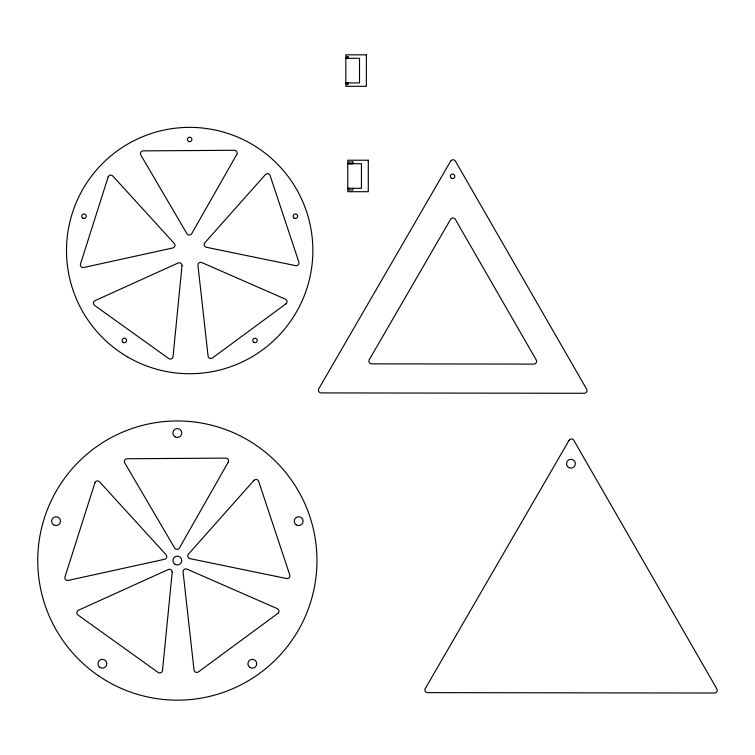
<?xml version="1.0" encoding="UTF-8"?>
<svg xmlns="http://www.w3.org/2000/svg" width="755" height="755" viewBox="0 0 755 755"><rect width="100%" height="100%" fill="white"/><g stroke="black" fill="none" stroke-linecap="round" stroke-linejoin="round"><path stroke-width="1.13" d="M345.818 58.295L359.512 58.295L359.512 82.927L345.818 82.927M347.762 163.684L361.447 163.684L361.447 188.316L347.762 188.316M352.868 188.193L352.868 190.052L348.97 190.052L348.97 188.193M347.989 82.805L347.989 84.664L347.026 84.664L347.026 82.805M182.002 265.76L173.046 356.596A2.737 2.737 0 0 1 168.724 358.55L94.545 305.379A2.737 2.737 0 0 1 95.007 300.66L178.152 263.004A2.737 2.737 0 0 1 182.002 265.76M172.197 572.262L162.504 670.534A2.737 2.737 0 0 1 158.182 672.488L77.925 614.966A2.737 2.737 0 0 1 78.397 610.248L168.346 569.506A2.737 2.737 0 0 1 172.197 572.262M108.135 177.019L80.492 263.995A2.737 2.737 0 0 0 83.682 267.506L172.838 247.951A2.737 2.737 0 0 0 174.273 243.44L112.769 176A2.737 2.737 0 0 0 108.135 177.019M94.894 482.813L64.987 576.914A2.737 2.737 0 0 0 68.176 580.425L164.637 559.276A2.737 2.737 0 0 0 166.072 554.755L99.528 481.794A2.737 2.737 0 0 0 94.894 482.813M236.815 154.379L191.685 233.71A2.737 2.737 0 0 1 186.947 233.739L140.807 154.992A2.737 2.737 0 0 1 143.148 150.868L234.418 150.283A2.737 2.737 0 0 1 236.815 154.379M228.218 462.202L179.397 548.036A2.737 2.737 0 0 1 174.65 548.064L124.735 462.862A2.737 2.737 0 0 1 127.076 458.747L225.821 458.115A2.737 2.737 0 0 1 228.218 462.202M450.659 161.098L318.761 388.797A2.737 2.737 0 0 0 321.13 392.911L584.276 393.28A2.737 2.737 0 0 0 586.654 389.174L455.397 161.098A2.737 2.737 0 0 0 450.659 161.098M450.575 219.327L369.233 359.757A2.737 2.737 0 0 0 371.602 363.863L533.889 364.089A2.737 2.737 0 0 0 536.258 359.984L455.312 219.327A2.737 2.737 0 0 0 450.575 219.327M569.072 440.307L425.291 688.522A2.737 2.737 0 0 0 427.66 692.637L714.513 693.033A2.737 2.737 0 0 0 716.882 688.938L573.809 440.316A2.737 2.737 0 0 0 569.072 440.307M265.458 174.547L204.822 242.761A2.737 2.737 0 0 0 206.313 247.262L295.715 265.666A2.737 2.737 0 0 0 298.867 262.117L270.101 175.5A2.737 2.737 0 0 0 265.458 174.547M254.01 480.322L188.41 554.132A2.737 2.737 0 0 0 189.901 558.624L286.617 578.538A2.737 2.737 0 0 0 289.769 574.999L258.654 481.284A2.737 2.737 0 0 0 254.01 480.322M285.909 303.85L212.419 357.974A2.737 2.737 0 0 1 208.069 356.067L197.952 265.364A2.737 2.737 0 0 1 201.774 262.551L285.381 299.14A2.737 2.737 0 0 1 285.909 303.85M277.878 613.381L198.367 671.931A2.737 2.737 0 0 1 194.026 670.034L183.078 571.894A2.737 2.737 0 0 1 186.891 569.091L277.359 608.672A2.737 2.737 0 0 1 277.878 613.381M366.354 54.832L345.818 54.832L345.818 86.306L366.354 86.306L366.354 54.832M347.989 56.597L347.026 56.597L347.026 58.456L347.989 58.456L347.989 56.597M368.289 160.22L347.762 160.22L347.762 191.704L368.289 191.704L368.289 160.22M352.868 161.985L348.97 161.985L348.97 163.844L352.868 163.844L352.868 161.985M175.151 564.381A4.417 4.417 0 0 0 181.776 560.559A4.417 4.417 0 0 0 175.151 556.737A4.417 4.417 0 0 0 175.151 564.381M296.281 524.876A4.417 4.417 0 0 0 303.066 521.337A4.417 4.417 0 0 0 296.611 517.241A4.417 4.417 0 0 0 296.281 524.876M250.056 667.533A4.417 4.417 0 0 0 256.738 663.805A4.417 4.417 0 0 0 250.169 659.889A4.417 4.417 0 0 0 250.056 667.533M99.971 667.429A4.417 4.417 0 0 0 106.795 663.994A4.417 4.417 0 0 0 100.406 659.804A4.417 4.417 0 0 0 99.971 667.429M53.747 524.914A4.417 4.417 0 0 0 60.475 521.28A4.417 4.417 0 0 0 53.964 517.269A4.417 4.417 0 0 0 53.747 524.914M175.151 436.852A4.417 4.417 0 0 0 181.776 433.021A4.417 4.417 0 0 0 175.151 429.199A4.417 4.417 0 0 0 175.151 436.852M99.103 676.178A139.609 139.609 0 0 0 316.609 570.525A139.609 139.609 0 0 0 116.355 434.984A139.609 139.609 0 0 0 99.103 676.178M568.751 467.534A4.417 4.417 0 0 0 575.376 463.712A4.417 4.417 0 0 0 568.751 459.889A4.417 4.417 0 0 0 568.751 467.534M451.433 178.246A2.256 2.256 0 0 0 454.821 176.293A2.256 2.256 0 0 0 451.433 174.329A2.256 2.256 0 0 0 451.433 178.246M128.086 357.228A123.178 123.178 0 0 0 312.863 250.556A123.178 123.178 0 0 0 128.086 143.875A123.178 123.178 0 0 0 128.086 357.228M188.542 141.393A2.256 2.256 0 0 0 191.93 139.439A2.256 2.256 0 0 0 188.542 137.486A2.256 2.256 0 0 0 188.542 141.393M82.814 218.138A2.256 2.256 0 0 0 86.259 216.279A2.256 2.256 0 0 0 82.927 214.231A2.256 2.256 0 0 0 82.814 218.138M123.122 342.336A2.256 2.256 0 0 0 126.623 340.571A2.256 2.256 0 0 0 123.348 338.429A2.256 2.256 0 0 0 123.122 342.336M253.831 342.383A2.256 2.256 0 0 0 257.247 340.477A2.256 2.256 0 0 0 253.888 338.476A2.256 2.256 0 0 0 253.831 342.383M294.139 218.119A2.256 2.256 0 0 0 297.612 216.317A2.256 2.256 0 0 0 294.308 214.212A2.256 2.256 0 0 0 294.139 218.119"/></g></svg>
